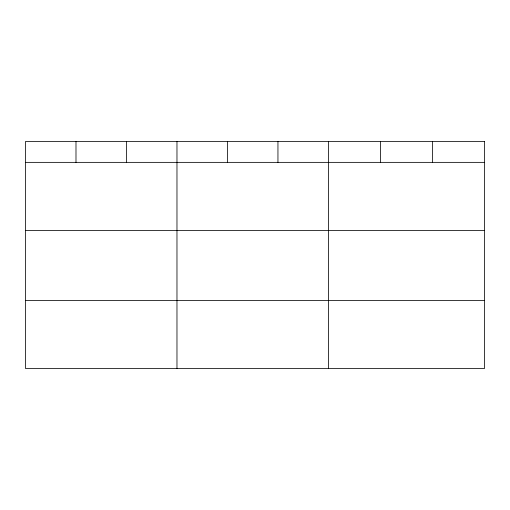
<?xml version="1.0" encoding="UTF-8"?>
<svg xmlns="http://www.w3.org/2000/svg" width="510" height="510" viewBox="0 0 510 510"><rect width="100%" height="100%" fill="white"/><g stroke="black" fill="none" stroke-linecap="round" stroke-linejoin="round"><path stroke-width="0.76" d="M25.5 162.365L484.5 162.365M25.5 230.392L484.5 230.392M25.5 300.479L484.5 300.479M432.48 141.493L432.48 162.365M380.46 141.493L380.46 162.365M328.44 141.493L328.44 368.507M277.95 141.493L277.95 162.365M227.46 141.493L227.46 162.365M176.97 141.493L176.97 368.507M126.48 141.493L126.48 162.365M75.99 141.493L75.99 162.365M484.5 141.493L25.5 141.493L25.5 368.507L484.5 368.507L484.5 141.493"/></g></svg>
